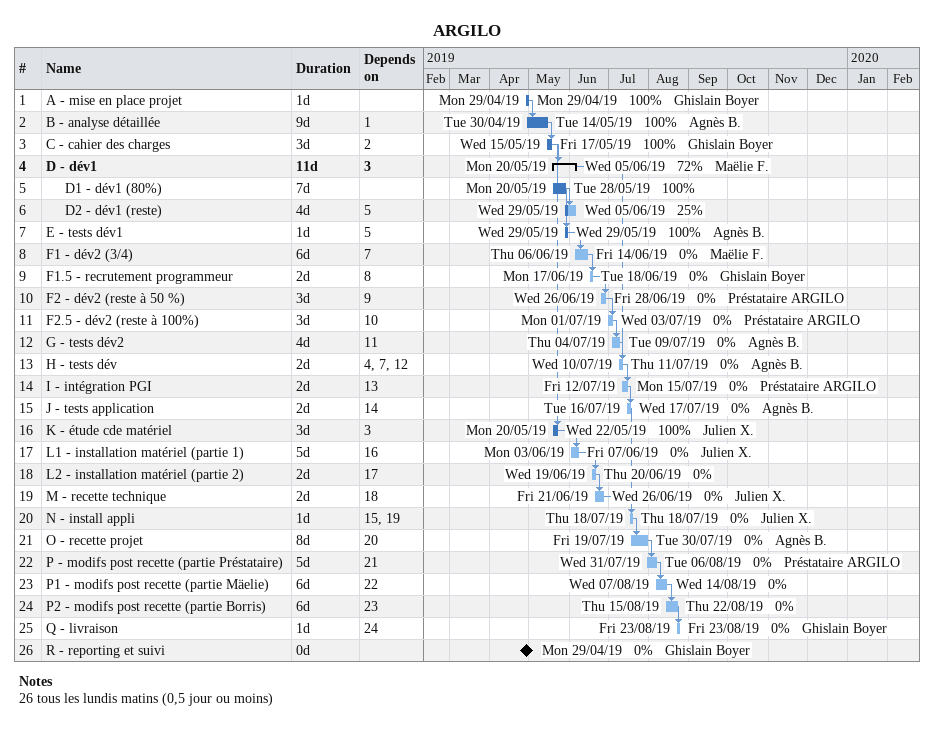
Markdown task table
ARGILO

| ID | Level | Task | Duration | Start | Finish | Predecessors | Resources | % complete |
|---|---|---|---|---|---|---|---|---|
| 1 | 1 | A - mise en place projet | 1d | 2019-04-29 | 2019-04-29 |  | Ghislain Boyer | 100 |
| 2 | 1 | B - analyse détaillée | 9d | 2019-04-30 | 2019-05-14 | 1 | Agnès B. | 100 |
| 3 | 1 | C - cahier des charges | 3d | 2019-05-15 | 2019-05-17 | 2 | Ghislain Boyer | 100 |
| 4 | 1 | **D - dév1** | 11d | 2019-05-20 | 2019-06-05 | 3 | Maëlie F. | 72 |
| 5 | 2 | D1 - dév1 (80%) | 7d | 2019-05-20 | 2019-05-28 |  |  | 100 |
| 6 | 2 | D2 - dév1 (reste) | 4d | 2019-05-29 | 2019-06-05 | 5 |  | 25 |
| 7 | 1 | E - tests dév1 | 1d | 2019-05-29 | 2019-05-29 | 5 | Agnès B. | 100 |
| 8 | 1 | F1 - dév2 (3/4) | 6d | 2019-06-06 | 2019-06-14 | 7 | Maëlie F. | 0 |
| 9 | 1 | F1.5 - recrutement programmeur | 2d | 2019-06-17 | 2019-06-18 | 8 | Ghislain Boyer | 0 |
| 10 | 1 | F2 - dév2 (reste à 50 %) | 3d | 2019-06-26 | 2019-06-28 | 9 | Préstataire ARGILO | 0 |
| 11 | 1 | F2.5 - dév2 (reste à 100%) | 3d | 2019-07-01 | 2019-07-03 | 10 | Préstataire ARGILO | 0 |
| 12 | 1 | G - tests dév2 | 4d | 2019-07-04 | 2019-07-09 | 11 | Agnès B. | 0 |
| 13 | 1 | H - tests dév | 2d | 2019-07-10 | 2019-07-11 | 4, 7, 12 | Agnès B. | 0 |
| 14 | 1 | I - intégration PGI | 2d | 2019-07-12 | 2019-07-15 | 13 | Préstataire ARGILO | 0 |
| 15 | 1 | J - tests application | 2d | 2019-07-16 | 2019-07-17 | 14 | Agnès B. | 0 |
| 16 | 1 | K - étude cde matériel | 3d | 2019-05-20 | 2019-05-22 | 3 | Julien X. | 100 |
| 17 | 1 | L1 - installation matériel (partie 1) | 5d | 2019-06-03 | 2019-06-07 | 16 | Julien X. | 0 |
| 18 | 1 | L2 - installation matériel (partie 2) | 2d | 2019-06-19 | 2019-06-20 | 17 |  | 0 |
| 19 | 1 | M - recette technique | 2d | 2019-06-21 | 2019-06-26 | 18 | Julien X. | 0 |
| 20 | 1 | N - install appli | 1d | 2019-07-18 | 2019-07-18 | 15, 19 | Julien X. | 0 |
| 21 | 1 | O - recette projet | 8d | 2019-07-19 | 2019-07-30 | 20 | Agnès B. | 0 |
| 22 | 1 | P - modifs post recette (partie Préstataire) | 5d | 2019-07-31 | 2019-08-06 | 21 | Préstataire ARGILO | 0 |
| 23 | 1 | P1 - modifs post recette (partie Mäelie) | 6d | 2019-08-07 | 2019-08-14 | 22 |  | 0 |
| 24 | 1 | P2 - modifs post recette (partie Borris) | 6d | 2019-08-15 | 2019-08-22 | 23 |  | 0 |
| 25 | 1 | Q - livraison | 1d | 2019-08-23 | 2019-08-23 | 24 | Ghislain Boyer | 0 |
| 26 | 1 | R - reporting et suivi | 0d | 2019-04-29 | 2019-04-29 |  | Ghislain Boyer | 0 |

Notes
- 26: tous les lundis matins (0,5 jour ou moins)
